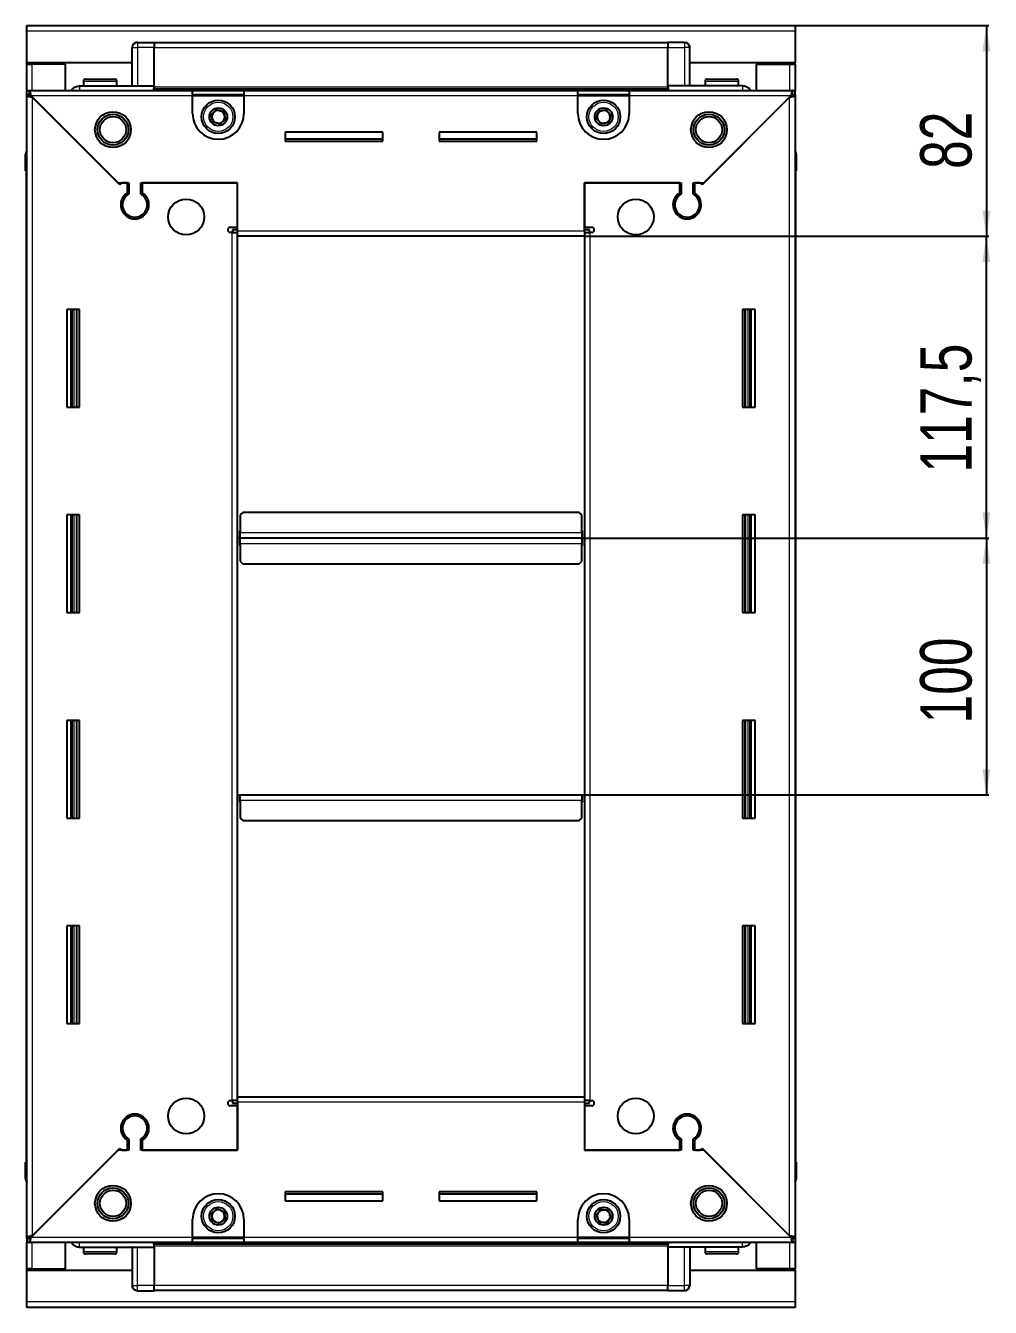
# Model space of a CAD drawing. Header units: millimetres. Extents: x 1014 to 3804, y -1521 to 1077.
# Drawn here: x 3428.7 to 3804.2, y 444.1 to 943.1 of the extents above; entities that cross this region are included whole.
import ezdxf

# ---------------------------------------------------------------- set-up
doc = ezdxf.new("R2010")
doc.units = ezdxf.units.MM
doc.layers.add('FORMAT', color=7, linetype='Continuous')
doc.styles.add('SLDTEXTSTYLE0', font='TXT', dxfattribs={"width": 0.75})
doc.dimstyles.new('SLDDIMSTYLE0', dxfattribs={"dimtxt": 20, "dimasz": 10, "dimexe": 0, "dimexo": 0.0625, "dimgap": 5, "dimtad": 2, "dimdec": 1, "dimrnd": 1e-09, "dimzin": 12, "dimdsep": 46, "dimtxsty": 'SLDTEXTSTYLE0', "dimsah": 1, "dimcen": 0.09, "dimadec": 0, "dimazin": 3, "dimtfac": 1, "dimtofl": 0, "dimtmove": 0, "dimatfit": 3, "dimfxl": 0, "dimfrac": 2, "dimtolj": 1, "dimtzin": 12, "dimarcsym": 0})

# ---------------------------------------------------------------- blocks, each defined once
blk = doc.blocks.new('_D_5')
at = {"layer": 'FORMAT'}
for p, q in [((3728.18, 943.07), (3803.67, 943.07)), ((3802.67, 943.07), (3802.67, 861.07)), ((3646.18, 861.07), (3803.67, 861.07))]:
    blk.add_line(p, q, dxfattribs=at)
for points in [[(3802.67, 943.07), (3801.14, 933.07), (3804.21, 933.07)], [(3802.67, 861.07), (3804.21, 871.07), (3801.14, 871.07)]]:
    blk.add_solid(points, dxfattribs=at)
at = {"layer": 'FORMAT', "insert": (3776.89, 887.29), "char_height": 20, "attachment_point": 1, "rotation": 90, "style": 'SLDTEXTSTYLE0'}
blk.add_mtext('82', dxfattribs=at)
blk = doc.blocks.new('_D_6')
at = {"layer": 'FORMAT'}
for p, q in [((3646.18, 861.07), (3803.67, 861.07)), ((3802.67, 743.57), (3802.67, 861.07)), ((3645.18, 743.57), (3803.67, 743.57))]:
    blk.add_line(p, q, dxfattribs=at)
for points in [[(3802.67, 861.07), (3801.14, 851.07), (3804.21, 851.07)], [(3802.67, 743.57), (3804.21, 753.57), (3801.14, 753.57)]]:
    blk.add_solid(points, dxfattribs=at)
at = {"layer": 'FORMAT', "insert": (3776.89, 769.07), "char_height": 20, "attachment_point": 1, "rotation": 90, "style": 'SLDTEXTSTYLE0'}
blk.add_mtext('117,5', dxfattribs=at)
blk = doc.blocks.new('_D_7')
at = {"layer": 'FORMAT'}
for p, q in [((3645.18, 743.57), (3803.67, 743.57)), ((3802.67, 743.57), (3802.67, 643.57)), ((3645.18, 643.57), (3803.67, 643.57))]:
    blk.add_line(p, q, dxfattribs=at)
for points in [[(3802.67, 743.57), (3801.14, 733.57), (3804.21, 733.57)], [(3802.67, 643.57), (3804.21, 653.57), (3801.14, 653.57)]]:
    blk.add_solid(points, dxfattribs=at)
at = {"layer": 'FORMAT', "insert": (3776.89, 671.4), "char_height": 20, "attachment_point": 1, "rotation": 90, "style": 'SLDTEXTSTYLE0'}
blk.add_mtext('100', dxfattribs=at)

msp = doc.modelspace()

# ---------------------------------------------------------------- linework, layer by layer
at = {"color": 7, "linetype": 'Continuous', "lineweight": 25}
for p, q in [((3429.17, 940.97), (3429.17, 943.07)), ((3429.17, 943.07), (3728.17, 943.07)), ((3429.17, 928.57), (3429.17, 940.97)), ((3728.17, 943.07), (3728.17, 940.97)), ((3728.17, 940.97), (3728.17, 928.57)), ((3470.17, 919.57), (3470.17, 934.57)), ((3470.85, 936.07), (3470.85, 936.07)), ((3472.17, 936.57), (3478.67, 936.57)), ((3472.17, 936.57), (3478.67, 936.57)), ((3478.67, 936.57), (3478.67, 936.57)), ((3478.67, 936.57), (3478.67, 936.57)), ((3478.67, 936.57), (3478.67, 934.57)), ((3678.67, 936.42), (3478.67, 936.42)), ((3478.67, 919.57), (3478.67, 934.57)), ((3678.67, 936.57), (3678.67, 936.57)), ((3685.17, 936.57), (3678.67, 936.57)), ((3685.17, 936.57), (3678.67, 936.57)), ((3678.67, 936.57), (3678.67, 934.57)), ((3678.67, 919.57), (3678.67, 934.57)), ((3687.17, 934.57), (3687.17, 934.57)), ((3687.17, 919.57), (3687.17, 934.57)), ((3470.17, 928.57), (3429.17, 928.57)), ((3429.17, 928.07), (3429.17, 928.57)), ((3430.67, 928.07), (3430.67, 928.57)), ((3728.17, 928.57), (3687.17, 928.57)), ((3726.67, 928.07), (3726.67, 928.57)), ((3728.17, 928.07), (3728.17, 928.57)), ((3429.17, 917.82), (3429.17, 928.07)), ((3429.17, 928.07), (3431.27, 928.07)), ((3444.17, 928.07), (3431.27, 928.07)), ((3444.17, 917.82), (3444.17, 928.07)), ((3713.17, 928.07), (3726.07, 928.07)), ((3713.17, 917.82), (3713.17, 928.07)), ((3726.07, 928.07), (3728.17, 928.07)), ((3728.17, 928.07), (3728.17, 917.82)), ((3449.67, 919.57), (3478.67, 919.57)), ((3451.17, 921.47), (3451.17, 919.57)), ((3451.97, 922.27), (3463.37, 922.27)), ((3464.17, 919.57), (3464.17, 921.47)), ((3478.6, 917.82), (3478.67, 919.54)), ((3478.67, 919.57), (3478.67, 919.07)), ((3478.67, 918.42), (3678.67, 918.42)), ((3678.67, 919.57), (3678.67, 919.07)), ((3707.67, 919.57), (3678.67, 919.57)), ((3678.67, 919.54), (3678.75, 917.82)), ((3693.17, 921.47), (3693.17, 919.57)), ((3693.97, 922.27), (3705.37, 922.27)), ((3706.17, 919.57), (3706.17, 921.47)), ((3429.17, 916.32), (3429.17, 917.82)), ((3429.17, 917.82), (3430.17, 917.82)), ((3429.17, 915.82), (3429.17, 916.32)), ((3429.17, 916.32), (3430.17, 916.32)), ((3429.17, 471.32), (3429.17, 915.82)), ((3430.67, 915.82), (3429.17, 915.82)), ((3430.17, 916.32), (3430.17, 917.82)), ((3430.17, 917.82), (3493.67, 917.82)), ((3430.77, 915.72), (3464.67, 881.82)), ((3465.37, 881.12), (3431.27, 915.22)), ((3493.67, 915.72), (3493.67, 917.82)), ((3493.67, 917.82), (3513.67, 917.82)), ((3493.67, 916.32), (3513.67, 916.32)), ((3493.67, 908.82), (3493.67, 915.72)), ((3513.67, 917.82), (3513.67, 915.72)), ((3513.67, 917.82), (3643.67, 917.82)), ((3513.67, 915.72), (3513.67, 908.82)), ((3643.67, 915.72), (3643.67, 917.82)), ((3643.67, 917.82), (3663.67, 917.82)), ((3643.67, 916.32), (3663.67, 916.32)), ((3643.67, 908.82), (3643.67, 915.72)), ((3663.67, 917.82), (3727.17, 917.82)), ((3663.67, 917.82), (3663.67, 915.72)), ((3663.67, 915.72), (3663.67, 908.82)), ((3726.07, 915.22), (3691.97, 881.12)), ((3692.67, 881.82), (3726.57, 915.72)), ((3726.67, 915.82), (3728.17, 915.82)), ((3727.17, 916.32), (3727.17, 917.82)), ((3727.17, 917.82), (3728.17, 917.82)), ((3727.17, 916.32), (3728.17, 916.32)), ((3728.17, 916.32), (3728.17, 917.82)), ((3728.17, 916.32), (3728.17, 915.82)), ((3728.17, 915.82), (3728.17, 471.32)), ((3567.67, 901.57), (3529.67, 901.57)), ((3529.67, 901.57), (3529.67, 898.07)), ((3567.67, 898.82), (3529.67, 898.82)), ((3567.67, 898.07), (3567.67, 901.57)), ((3627.67, 901.57), (3589.67, 901.57)), ((3589.67, 901.57), (3589.67, 898.07)), ((3627.67, 898.82), (3589.67, 898.82)), ((3627.67, 898.07), (3627.67, 901.57)), ((3529.67, 898.07), (3567.67, 898.07)), ((3589.67, 898.07), (3627.67, 898.07)), ((3728.17, 894.39), (3728.17, 894.39)), ((3428.67, 893.07), (3428.67, 886.57)), ((3428.67, 886.57), (3428.67, 893.07)), ((3728.67, 893.07), (3728.67, 886.57)), ((3728.67, 886.57), (3728.67, 893.07)), ((3428.67, 886.57), (3428.67, 886.57)), ((3429.17, 886.57), (3428.67, 886.57)), ((3428.82, 886.57), (3428.82, 500.57)), ((3728.17, 886.57), (3728.67, 886.57)), ((3728.52, 500.57), (3728.52, 886.57)), ((3728.67, 886.57), (3728.67, 886.57)), ((3728.67, 886.57), (3728.67, 886.57)), ((3464.67, 881.82), (3468.87, 881.82)), ((3466.07, 881.82), (3465.37, 881.12)), ((3468.17, 881.82), (3466.07, 881.82)), ((3468.17, 881.82), (3468.17, 877.93)), ((3468.87, 881.82), (3468.87, 877.53)), ((3473.47, 881.82), (3511.17, 881.82)), ((3473.47, 877.53), (3473.47, 881.82)), ((3474.17, 877.93), (3474.17, 881.82)), ((3511.17, 881.82), (3474.17, 881.82)), ((3511.17, 864.57), (3511.17, 881.82)), ((3511.17, 863.17), (3511.17, 881.82)), ((3646.17, 881.82), (3646.17, 864.57)), ((3683.17, 881.82), (3646.17, 881.82)), ((3646.17, 881.82), (3683.87, 881.82)), ((3646.17, 863.17), (3646.17, 881.82)), ((3683.17, 881.82), (3683.17, 877.93)), ((3683.87, 881.82), (3683.87, 877.53)), ((3688.47, 881.82), (3692.67, 881.82)), ((3688.47, 877.53), (3688.47, 881.82)), ((3691.27, 881.82), (3689.17, 881.82)), ((3689.17, 877.93), (3689.17, 881.82)), ((3691.97, 881.12), (3691.27, 881.82)), ((3469.17, 868.96), (3469.17, 868.2)), ((3688.17, 868.96), (3688.17, 868.2)), ((3508.32, 864.57), (3511.17, 864.57)), ((3511.17, 863.57), (3509.17, 863.57)), ((3509.17, 863.57), (3509.17, 862.57)), ((3646.17, 864.57), (3649.02, 864.57)), ((3648.17, 863.57), (3646.17, 863.57)), ((3648.17, 862.57), (3648.17, 863.57)), ((3509.07, 862.57), (3508.32, 862.57)), ((3509.07, 862.57), (3511.17, 862.57)), ((3511.17, 861.07), (3511.17, 863.17)), ((3511.17, 526.07), (3511.17, 861.07)), ((3646.17, 861.07), (3511.17, 861.07)), ((3646.17, 863.17), (3646.17, 861.07)), ((3646.17, 862.57), (3648.27, 862.57)), ((3646.17, 861.07), (3646.17, 526.07)), ((3649.02, 862.57), (3648.27, 862.57)), ((3449.67, 832.57), (3444.67, 832.57)), ((3444.67, 832.57), (3444.67, 794.57)), ((3446.82, 794.57), (3446.82, 832.57)), ((3448.62, 794.57), (3448.62, 832.57)), ((3448.65, 794.57), (3448.65, 832.57)), ((3449.67, 794.57), (3449.67, 832.57)), ((3707.67, 832.57), (3707.67, 794.57)), ((3712.67, 832.57), (3707.67, 832.57)), ((3708.7, 832.57), (3708.7, 794.57)), ((3708.73, 832.57), (3708.73, 794.57)), ((3710.52, 832.57), (3710.52, 794.57)), ((3712.67, 794.57), (3712.67, 832.57)), ((3444.67, 794.57), (3449.67, 794.57)), ((3707.67, 794.57), (3712.67, 794.57)), ((3513.17, 753.57), (3512.17, 752.57)), ((3644.17, 753.57), (3513.17, 753.57)), ((3645.17, 752.57), (3644.17, 753.57)), ((3449.67, 752.57), (3444.67, 752.57)), ((3444.67, 752.57), (3444.67, 714.57)), ((3446.82, 714.57), (3446.82, 752.57)), ((3448.62, 714.57), (3448.62, 752.57)), ((3448.65, 714.57), (3448.65, 752.57)), ((3449.67, 714.57), (3449.67, 752.57)), ((3512.17, 752.57), (3512.17, 745.67)), ((3645.17, 745.67), (3645.17, 752.57)), ((3707.67, 752.57), (3707.67, 714.57)), ((3712.67, 752.57), (3707.67, 752.57)), ((3708.7, 752.57), (3708.7, 714.57)), ((3708.73, 752.57), (3708.73, 714.57)), ((3710.52, 752.57), (3710.52, 714.57)), ((3712.67, 714.57), (3712.67, 752.57)), ((3511.92, 743.57), (3511.17, 743.57)), ((3512.17, 746.42), (3511.92, 746.42)), ((3511.92, 746.42), (3511.92, 743.57)), ((3511.92, 743.57), (3511.92, 740.72)), ((3512.17, 743.57), (3512.17, 745.67)), ((3645.17, 743.57), (3512.17, 743.57)), ((3512.17, 741.47), (3512.17, 743.57)), ((3645.42, 746.42), (3645.17, 746.42)), ((3645.17, 745.67), (3645.17, 743.57)), ((3645.17, 743.57), (3645.17, 741.47)), ((3645.42, 743.57), (3645.42, 746.42)), ((3646.17, 743.57), (3645.42, 743.57)), ((3645.42, 740.72), (3645.42, 743.57)), ((3511.92, 740.72), (3512.17, 740.72)), ((3512.17, 741.47), (3512.17, 734.57)), ((3645.17, 734.57), (3645.17, 741.47)), ((3645.17, 740.72), (3645.42, 740.72)), ((3512.17, 734.57), (3513.17, 733.57)), ((3513.17, 733.57), (3644.17, 733.57)), ((3644.17, 733.57), (3645.17, 734.57)), ((3444.67, 714.57), (3449.67, 714.57)), ((3707.67, 714.57), (3712.67, 714.57)), ((3449.67, 672.57), (3444.67, 672.57)), ((3444.67, 672.57), (3444.67, 634.57)), ((3446.82, 634.57), (3446.82, 672.57)), ((3448.62, 634.57), (3448.62, 672.57)), ((3448.65, 634.57), (3448.65, 672.57)), ((3449.67, 634.57), (3449.67, 672.57)), ((3707.67, 672.57), (3707.67, 634.57)), ((3712.67, 672.57), (3707.67, 672.57)), ((3708.7, 672.57), (3708.7, 634.57)), ((3708.73, 672.57), (3708.73, 634.57)), ((3710.52, 672.57), (3710.52, 634.57)), ((3712.67, 634.57), (3712.67, 672.57)), ((3511.17, 643.57), (3511.92, 643.57)), ((3511.92, 643.57), (3511.92, 640.72)), ((3511.92, 640.72), (3512.17, 640.72)), ((3512.17, 643.57), (3645.17, 643.57)), ((3512.17, 641.47), (3512.17, 643.57)), ((3512.17, 641.47), (3512.17, 634.57)), ((3645.17, 643.57), (3645.17, 641.47)), ((3645.17, 634.57), (3645.17, 641.47)), ((3645.17, 640.72), (3645.42, 640.72)), ((3645.42, 640.72), (3645.42, 643.57)), ((3645.42, 643.57), (3646.17, 643.57)), ((3444.67, 634.57), (3449.67, 634.57)), ((3512.17, 634.57), (3513.17, 633.57)), ((3644.17, 633.57), (3645.17, 634.57)), ((3707.67, 634.57), (3712.67, 634.57)), ((3513.17, 633.57), (3644.17, 633.57)), ((3449.67, 592.57), (3444.67, 592.57)), ((3444.67, 592.57), (3444.67, 554.57)), ((3446.82, 554.57), (3446.82, 592.57)), ((3448.62, 554.57), (3448.62, 592.57)), ((3448.65, 554.57), (3448.65, 592.57)), ((3449.67, 554.57), (3449.67, 592.57)), ((3707.67, 592.57), (3707.67, 554.57)), ((3712.67, 592.57), (3707.67, 592.57)), ((3708.7, 592.57), (3708.7, 554.57)), ((3708.73, 592.57), (3708.73, 554.57)), ((3710.52, 592.57), (3710.52, 554.57)), ((3712.67, 554.57), (3712.67, 592.57)), ((3444.67, 554.57), (3449.67, 554.57)), ((3707.67, 554.57), (3712.67, 554.57)), ((3508.32, 524.57), (3509.07, 524.57)), ((3511.17, 524.57), (3509.07, 524.57)), ((3509.17, 524.57), (3509.17, 523.57)), ((3511.17, 523.97), (3511.17, 526.07)), ((3511.17, 526.07), (3646.17, 526.07)), ((3511.17, 523.97), (3511.17, 505.32)), ((3646.17, 526.07), (3646.17, 523.97)), ((3648.27, 524.57), (3646.17, 524.57)), ((3646.17, 523.97), (3646.17, 505.32)), ((3648.17, 523.57), (3648.17, 524.57)), ((3648.27, 524.57), (3649.02, 524.57)), ((3511.17, 522.57), (3508.32, 522.57)), ((3509.17, 523.57), (3511.17, 523.57)), ((3511.17, 505.32), (3511.17, 522.57)), ((3646.17, 523.57), (3648.17, 523.57)), ((3646.17, 522.57), (3646.17, 505.32)), ((3649.02, 522.57), (3646.17, 522.57)), ((3469.17, 518.94), (3469.17, 518.18)), ((3688.17, 518.94), (3688.17, 518.18)), ((3468.17, 509.21), (3468.17, 505.32)), ((3468.87, 509.61), (3468.87, 505.32)), ((3473.47, 505.32), (3473.47, 509.61)), ((3474.17, 505.32), (3474.17, 509.21)), ((3683.17, 509.21), (3683.17, 505.32)), ((3683.87, 509.61), (3683.87, 505.32)), ((3688.47, 505.32), (3688.47, 509.61)), ((3689.17, 505.32), (3689.17, 509.21)), ((3464.67, 505.32), (3430.77, 471.42)), ((3431.27, 471.92), (3465.37, 506.02)), ((3468.87, 505.32), (3464.67, 505.32)), ((3465.37, 506.02), (3466.07, 505.32)), ((3466.07, 505.32), (3468.17, 505.32)), ((3511.17, 505.32), (3473.47, 505.32)), ((3474.17, 505.32), (3511.17, 505.32)), ((3646.17, 505.32), (3683.17, 505.32)), ((3683.87, 505.32), (3646.17, 505.32)), ((3692.67, 505.32), (3688.47, 505.32)), ((3689.17, 505.32), (3691.27, 505.32)), ((3691.27, 505.32), (3691.97, 506.02)), ((3691.97, 506.02), (3726.07, 471.92)), ((3726.57, 471.42), (3692.67, 505.32)), ((3428.67, 500.57), (3428.67, 500.57)), ((3428.67, 494.07), (3428.67, 500.57)), ((3428.67, 500.57), (3428.67, 500.57)), ((3428.67, 500.57), (3428.67, 494.07)), ((3429.17, 500.57), (3428.67, 500.57)), ((3728.17, 500.57), (3728.67, 500.57)), ((3728.67, 500.57), (3728.67, 500.57)), ((3728.67, 494.07), (3728.67, 500.57)), ((3728.67, 500.57), (3728.67, 494.07)), ((3429.17, 492.75), (3429.17, 492.75)), ((3567.67, 489.07), (3529.67, 489.07)), ((3529.67, 489.07), (3529.67, 485.57)), ((3567.67, 485.57), (3567.67, 489.07)), ((3627.67, 489.07), (3589.67, 489.07)), ((3589.67, 489.07), (3589.67, 485.57)), ((3627.67, 485.57), (3627.67, 489.07)), ((3529.67, 488.32), (3567.67, 488.32)), ((3529.67, 485.57), (3567.67, 485.57)), ((3589.67, 488.32), (3627.67, 488.32)), ((3589.67, 485.57), (3627.67, 485.57)), ((3493.67, 471.42), (3493.67, 478.32)), ((3513.67, 478.32), (3513.67, 471.42)), ((3643.67, 471.42), (3643.67, 478.32)), ((3663.67, 478.32), (3663.67, 471.42)), ((3429.17, 470.82), (3429.17, 471.32)), ((3430.67, 471.32), (3429.17, 471.32)), ((3429.17, 470.82), (3429.17, 469.32)), ((3430.17, 470.82), (3429.17, 470.82)), ((3429.17, 459.07), (3429.17, 469.32)), ((3430.17, 469.32), (3429.17, 469.32)), ((3430.17, 470.82), (3430.17, 469.32)), ((3493.67, 469.32), (3430.17, 469.32)), ((3444.17, 459.07), (3444.17, 469.32)), ((3478.67, 467.6), (3478.6, 469.32)), ((3493.67, 469.32), (3493.67, 471.42)), ((3513.67, 470.82), (3493.67, 470.82)), ((3513.67, 469.32), (3493.67, 469.32)), ((3513.67, 471.42), (3513.67, 469.32)), ((3643.67, 469.32), (3513.67, 469.32)), ((3643.67, 469.32), (3643.67, 471.42)), ((3663.67, 470.82), (3643.67, 470.82)), ((3663.67, 469.32), (3643.67, 469.32)), ((3663.67, 471.42), (3663.67, 469.32)), ((3727.17, 469.32), (3663.67, 469.32)), ((3678.75, 469.32), (3678.67, 467.6)), ((3713.17, 459.07), (3713.17, 469.32)), ((3726.67, 471.32), (3728.17, 471.32)), ((3727.17, 470.82), (3727.17, 469.32)), ((3728.17, 470.82), (3727.17, 470.82)), ((3728.17, 469.32), (3727.17, 469.32)), ((3728.17, 471.32), (3728.17, 470.82)), ((3728.17, 470.82), (3728.17, 469.32)), ((3728.17, 469.32), (3728.17, 459.07)), ((3449.67, 467.57), (3478.67, 467.57)), ((3451.17, 467.57), (3451.17, 465.67)), ((3455.75, 464.87), (3451.97, 464.87)), ((3463.37, 464.87), (3455.75, 464.87)), ((3464.17, 465.67), (3464.17, 467.57)), ((3470.17, 467.57), (3470.17, 452.57)), ((3678.67, 468.72), (3478.67, 468.72)), ((3478.67, 467.57), (3478.67, 468.07)), ((3478.67, 467.57), (3478.67, 452.57)), ((3678.67, 467.57), (3678.67, 468.07)), ((3707.67, 467.57), (3678.67, 467.57)), ((3678.67, 467.57), (3678.67, 452.57)), ((3687.17, 467.57), (3687.17, 452.57)), ((3693.17, 467.57), (3693.17, 465.67)), ((3700.97, 464.87), (3693.97, 464.87)), ((3705.37, 464.87), (3700.97, 464.87)), ((3706.17, 465.67), (3706.17, 467.57)), ((3431.27, 459.07), (3429.17, 459.07)), ((3429.17, 458.57), (3429.17, 459.07)), ((3429.17, 446.17), (3429.17, 458.57)), ((3429.17, 458.57), (3470.17, 458.57)), ((3430.67, 458.57), (3430.67, 459.07)), ((3431.27, 459.07), (3444.17, 459.07)), ((3687.17, 458.57), (3728.17, 458.57)), ((3726.07, 459.07), (3713.17, 459.07)), ((3728.17, 459.07), (3726.07, 459.07)), ((3726.67, 458.57), (3726.67, 459.07)), ((3728.17, 458.57), (3728.17, 459.07)), ((3728.17, 458.57), (3728.17, 446.17)), ((3470.17, 452.57), (3470.17, 452.57)), ((3472.17, 450.57), (3478.67, 450.57)), ((3472.17, 450.57), (3478.67, 450.57)), ((3478.67, 450.57), (3478.67, 452.57)), ((3478.67, 450.72), (3678.67, 450.72)), ((3478.67, 450.57), (3478.67, 450.57)), ((3678.67, 450.57), (3678.67, 452.57)), ((3678.67, 450.57), (3678.67, 450.57)), ((3685.17, 450.57), (3678.67, 450.57)), ((3678.67, 450.57), (3678.67, 450.57)), ((3685.17, 450.57), (3678.67, 450.57)), ((3686.5, 451.07), (3686.5, 451.07)), ((3429.17, 444.07), (3429.17, 446.17)), ((3728.17, 446.17), (3728.17, 444.07)), ((3728.17, 444.07), (3429.17, 444.07))]:
    msp.add_line(p, q, dxfattribs=at)
at = {"color": 8, "linetype": 'Continuous', "lineweight": 18}
for p, q in [((3728.17, 940.97), (3429.17, 940.97)), ((3470.17, 934.57), (3472.17, 934.57)), ((3472.17, 936.57), (3472.17, 934.57)), ((3472.17, 934.57), (3472.17, 919.57)), ((3478.67, 934.57), (3472.17, 934.57)), ((3678.67, 934.42), (3478.67, 934.42)), ((3678.67, 934.57), (3685.17, 934.57)), ((3685.17, 936.57), (3685.17, 934.57)), ((3687.17, 934.57), (3685.17, 934.57)), ((3685.17, 934.57), (3685.17, 919.57)), ((3431.27, 928.07), (3431.27, 928.57)), ((3726.07, 928.57), (3726.07, 928.07)), ((3431.27, 917.82), (3431.27, 928.07)), ((3726.07, 928.07), (3726.07, 917.82)), ((3451.17, 921.47), (3464.17, 921.47)), ((3678.67, 919.07), (3478.67, 919.07)), ((3693.17, 921.47), (3706.17, 921.47)), ((3493.67, 915.72), (3430.77, 915.72)), ((3431.27, 915.22), (3431.27, 471.92)), ((3678.67, 917.84), (3478.67, 917.84)), ((3493.67, 915.72), (3513.67, 915.72)), ((3643.67, 915.72), (3513.67, 915.72)), ((3643.67, 915.72), (3663.67, 915.72)), ((3726.57, 915.72), (3663.67, 915.72)), ((3726.07, 471.92), (3726.07, 915.22)), ((3429.17, 893.07), (3428.67, 893.07)), ((3728.17, 893.07), (3728.67, 893.07)), ((3509.07, 524.57), (3509.07, 862.57)), ((3511.17, 863.17), (3646.17, 863.17)), ((3648.27, 862.57), (3648.27, 524.57)), ((3446.17, 832.57), (3446.17, 794.57)), ((3447.41, 832.57), (3447.41, 794.57)), ((3709.94, 794.57), (3709.94, 832.57)), ((3711.17, 794.57), (3711.17, 832.57)), ((3446.17, 752.57), (3446.17, 714.57)), ((3447.41, 752.57), (3447.41, 714.57)), ((3709.94, 714.57), (3709.94, 752.57)), ((3711.17, 714.57), (3711.17, 752.57)), ((3645.17, 745.67), (3512.17, 745.67)), ((3512.17, 741.47), (3645.17, 741.47)), ((3446.17, 672.57), (3446.17, 634.57)), ((3447.41, 672.57), (3447.41, 634.57)), ((3709.94, 634.57), (3709.94, 672.57)), ((3711.17, 634.57), (3711.17, 672.57)), ((3512.17, 641.47), (3645.17, 641.47)), ((3446.17, 592.57), (3446.17, 554.57)), ((3447.41, 592.57), (3447.41, 554.57)), ((3709.94, 554.57), (3709.94, 592.57)), ((3711.17, 554.57), (3711.17, 592.57)), ((3646.17, 523.97), (3511.17, 523.97)), ((3429.17, 494.07), (3428.67, 494.07)), ((3728.17, 494.07), (3728.67, 494.07)), ((3430.77, 471.42), (3493.67, 471.42)), ((3431.27, 459.07), (3431.27, 469.32)), ((3478.67, 469.31), (3678.67, 469.31)), ((3513.67, 471.42), (3493.67, 471.42)), ((3513.67, 471.42), (3643.67, 471.42)), ((3663.67, 471.42), (3643.67, 471.42)), ((3663.67, 471.42), (3726.57, 471.42)), ((3726.07, 469.32), (3726.07, 459.07)), ((3455.48, 465.67), (3451.17, 465.67)), ((3464.17, 465.67), (3455.48, 465.67)), ((3472.17, 452.57), (3472.17, 467.57)), ((3478.67, 468.07), (3678.67, 468.07)), ((3685.17, 452.57), (3685.17, 467.57)), ((3701.15, 465.67), (3693.17, 465.67)), ((3706.17, 465.67), (3701.15, 465.67)), ((3431.27, 458.57), (3431.27, 459.07)), ((3726.07, 459.07), (3726.07, 458.57)), ((3470.17, 452.57), (3472.17, 452.57)), ((3472.17, 450.57), (3472.17, 452.57)), ((3478.67, 452.57), (3472.17, 452.57)), ((3478.67, 452.72), (3678.67, 452.72)), ((3678.67, 452.57), (3685.17, 452.57)), ((3687.17, 452.57), (3685.17, 452.57)), ((3685.17, 450.57), (3685.17, 452.57)), ((3728.17, 446.17), (3429.17, 446.17))]:
    msp.add_line(p, q, dxfattribs=at)
at = {"color": 7, "linetype": 'Continuous', "lineweight": 25, "flags": 128}
for points in [[(3687.03, 935.32), (3687.14, 934.96), (3687.17, 934.57)], [(3470.32, 451.82), (3470.21, 452.18), (3470.17, 452.57)]]:
    msp.add_lwpolyline(points, dxfattribs=at)
at = {"color": 7, "linetype": 'Continuous', "lineweight": 25}
for centre, radius in [((3503.67, 907.57), 6.5), ((3653.67, 907.57), 6.5), ((3462.67, 902.57), 7), ((3462.67, 902.57), 6.03), ((3503.67, 907.57), 3.46), ((3653.67, 907.57), 3.46), ((3694.67, 902.57), 7), ((3694.67, 902.57), 6.03), ((3462.67, 902.57), 5.1), ((3694.67, 902.57), 5.1), ((3491.17, 868.57), 7), ((3666.17, 868.57), 7), ((3491.17, 518.57), 7), ((3666.17, 518.57), 7), ((3462.67, 484.57), 7), ((3462.67, 484.57), 6.02), ((3462.67, 484.57), 5.1), ((3694.67, 484.57), 7), ((3694.67, 484.57), 6.02), ((3694.67, 484.57), 5.1), ((3503.67, 479.57), 6.5), ((3653.67, 479.57), 6.5), ((3503.67, 479.57), 3.46), ((3653.67, 479.57), 3.46)]:
    msp.add_circle(centre, radius, dxfattribs=at)
at = {"color": 8, "linetype": 'Continuous', "lineweight": 18}
for centre in [(3503.67, 907.57), (3653.67, 907.57), (3503.67, 479.57), (3653.67, 479.57)]:
    msp.add_circle(centre, 5.7, dxfattribs=at)
at = {"color": 7, "linetype": 'Continuous', "lineweight": 25}
for centre, radius, start, end in [((3472.17, 934.57), 2, 90, 180), ((3472.17, 934.57), 2, 123.942, 131.4096), ((3472.17, 934.57), 2, 90, 108.58), ((3685.17, 934.57), 2, 0, 90), ((3451.97, 921.47), 0.8, 90, 180), ((3463.37, 921.47), 0.8, 0, 90), ((3469.97, 919.77), 0.2, 270, 0), ((3687.37, 919.77), 0.2, 180, 270), ((3693.97, 921.47), 0.8, 90, 180), ((3705.37, 921.47), 0.8, 0, 90), ((3503.67, 908.82), 10, 180, 270), ((3503.67, 907.57), 2.5, 134.0156, 194.0156), ((3503.67, 907.57), 2.5, 74.0156, 134.0156), ((3503.67, 908.82), 10, 270, 0), ((3503.67, 907.57), 2.5, 14.0156, 74.0156), ((3653.67, 908.82), 10, 180, 270), ((3653.67, 907.57), 2.5, 160.1116, 220.1116), ((3653.67, 907.57), 2.5, 100.1116, 160.1116), ((3653.67, 907.57), 2.5, 40.1116, 100.1116), ((3653.67, 908.82), 10, 270, 0), ((3653.67, 907.57), 2.5, 340.1116, 40.1116), ((3503.67, 907.57), 2.5, 194.0156, 254.0156), ((3503.67, 907.57), 2.5, 254.0156, 314.0156), ((3503.67, 907.57), 2.5, 314.0156, 14.0156), ((3653.67, 907.57), 2.5, 220.1116, 280.1116), ((3653.67, 907.57), 2.5, 280.1116, 340.1116), ((3430.67, 893.07), 2, 138.5904, 180), ((3726.67, 893.07), 2, 33.7845, 41.4096), ((3726.67, 893.07), 2, 0, 41.4096), ((3726.67, 893.07), 2, 0, 19.5667), ((3471.17, 873.32), 5.5, 123.0557, 56.9443), ((3471.17, 873.32), 4.8, 118.631, 61.369), ((3686.17, 873.32), 5.5, 123.0557, 56.9443), ((3686.17, 873.32), 4.8, 118.631, 61.369), ((3508.32, 863.57), 1, 90, 270), ((3649.02, 863.57), 1, 270, 90), ((3508.32, 523.57), 1, 90, 270), ((3649.02, 523.57), 1, 270, 90), ((3471.17, 513.82), 5.5, 303.0557, 236.9443), ((3686.17, 513.82), 5.5, 303.0557, 236.9443), ((3471.17, 513.82), 4.8, 298.631, 241.369), ((3686.17, 513.82), 4.8, 298.631, 241.369), ((3430.67, 494.07), 2, 180, 221.4096), ((3430.67, 494.07), 2, 180, 221.3942), ((3726.67, 494.07), 2, 318.5749, 360), ((3726.67, 494.07), 2, 318.5904, 0), ((3503.67, 478.32), 10, 90, 180), ((3503.67, 478.32), 10, 0, 90), ((3653.67, 478.32), 10, 90, 180), ((3653.67, 478.32), 10, 0, 90), ((3503.67, 479.57), 2.5, 127.474, 187.474), ((3503.67, 479.57), 2.5, 187.474, 247.474), ((3503.67, 479.57), 2.5, 67.474, 127.474), ((3503.67, 479.57), 2.5, 7.474, 67.474), ((3503.67, 479.57), 2.5, 307.474, 7.474), ((3653.67, 479.57), 2.5, 147.0424, 207.0424), ((3653.67, 479.57), 2.5, 87.0424, 147.0424), ((3653.67, 479.57), 2.5, 27.0424, 87.0424), ((3653.67, 479.57), 2.5, 327.0424, 27.0424), ((3503.67, 479.57), 2.5, 247.474, 307.474), ((3653.67, 479.57), 2.5, 207.0424, 267.0424), ((3653.67, 479.57), 2.5, 267.0424, 327.0424), ((3451.97, 465.67), 0.8, 180, 270), ((3463.37, 465.67), 0.8, 270, 360), ((3469.97, 467.37), 0.2, 0, 90), ((3687.37, 467.37), 0.2, 90, 180), ((3693.97, 465.67), 0.8, 180, 270), ((3705.37, 465.67), 0.8, 270, 360), ((3472.17, 452.57), 2, 180, 270), ((3685.17, 452.57), 2, 270, 0)]:
    msp.add_arc(centre, radius, start, end, dxfattribs=at)
for points, knots in [([(3446.46, 917.82), (3446.58, 918.02), (3446.97, 918.67), (3448.12, 919.38), (3449.16, 919.51), (3449.67, 919.57)], [0, 0, 0, 0, 0.18225, 0.591125, 1, 1, 1, 1]), ([(3478.67, 919.57), (3478.67, 919.53), (3478.67, 919.46), (3478.67, 918.84), (3478.67, 918.28), (3478.67, 917.91), (3478.67, 917.9)], [0, 0, 0, 0, 0.3302662, 0.6605324, 0.9907986, 1, 1, 1, 1]), ([(3678.67, 919.57), (3678.67, 919.53), (3678.67, 919.46), (3678.67, 918.84), (3678.67, 918.28), (3678.67, 917.91), (3678.67, 917.9)], [0, 0, 0, 0, 0.330266, 0.660532, 0.990799, 1, 1, 1, 1]), ([(3710.89, 917.82), (3710.77, 918.02), (3710.38, 918.67), (3709.23, 919.38), (3708.19, 919.51), (3707.67, 919.57)], [0, 0, 0, 0, 0.18225, 0.591125, 1, 1, 1, 1]), ([(3429.17, 915.82), (3429.2, 915.78), (3429.25, 915.69), (3429.65, 915.55), (3430.2, 915.42), (3430.78, 915.31), (3431.15, 915.24), (3431.27, 915.22)], [0, 0, 0, 0, 0.230255, 0.448522, 0.666786, 0.88505, 1, 1, 1, 1]), ([(3430.77, 915.72), (3430.73, 915.97), (3430.64, 916.47), (3430.51, 917.11), (3430.37, 917.57), (3430.26, 917.79), (3430.2, 917.81), (3430.17, 917.82)], [0, 0, 0, 0, 0.230255, 0.448522, 0.666786, 0.88505, 1, 1, 1, 1]), ([(3726.07, 915.22), (3726.33, 915.27), (3726.82, 915.36), (3727.46, 915.49), (3727.93, 915.62), (3728.15, 915.73), (3728.17, 915.8), (3728.17, 915.82)], [0, 0, 0, 0, 0.230255, 0.448522, 0.666786, 0.88505, 1, 1, 1, 1]), ([(3727.17, 917.82), (3727.13, 917.79), (3727.04, 917.74), (3726.91, 917.35), (3726.77, 916.79), (3726.66, 916.21), (3726.6, 915.85), (3726.57, 915.72)], [0, 0, 0, 0, 0.230255, 0.448522, 0.666786, 0.88505, 1, 1, 1, 1]), ([(3500.9, 908.37), (3501.27, 908.72), (3501.96, 909.39), (3502.65, 910.06), (3502.98, 910.37)], [0, 0, 0, 0, 0.534686, 1, 1, 1, 1]), ([(3501.6, 905.57), (3501.51, 905.9), (3501.32, 906.7), (3501.07, 907.66), (3500.93, 908.24), (3500.9, 908.37)], [0, 0, 0, 0, 0.362901, 0.866875, 1, 1, 1, 1]), ([(3502.98, 910.37), (3503.47, 910.23), (3504.4, 909.96), (3505.32, 909.7), (3505.75, 909.58)], [0, 0, 0, 0, 0.5346859, 1, 1, 1, 1]), ([(3505.75, 909.58), (3505.78, 909.46), (3505.93, 908.87), (3506.17, 907.91), (3506.37, 907.11), (3506.45, 906.78)], [0, 0, 0, 0, 0.133125, 0.637099, 1, 1, 1, 1]), ([(3650.83, 907.06), (3650.87, 907.18), (3651.08, 907.74), (3651.42, 908.68), (3651.7, 909.45), (3651.81, 909.78)], [0, 0, 0, 0, 0.133125, 0.637099, 1, 1, 1, 1]), ([(3651.81, 909.78), (3652.32, 909.87), (3653.27, 910.04), (3654.22, 910.21), (3654.66, 910.29)], [0, 0, 0, 0, 0.534686, 1, 1, 1, 1]), ([(3654.66, 910.29), (3654.99, 909.89), (3655.61, 909.15), (3656.23, 908.42), (3656.52, 908.08)], [0, 0, 0, 0, 0.5346859, 1, 1, 1, 1]), ([(3504.37, 904.77), (3503.88, 904.91), (3502.95, 905.18), (3502.03, 905.44), (3501.6, 905.57)], [0, 0, 0, 0, 0.534686, 1, 1, 1, 1]), ([(3506.45, 906.78), (3506.08, 906.42), (3505.38, 905.75), (3504.69, 905.08), (3504.37, 904.77)], [0, 0, 0, 0, 0.534686, 1, 1, 1, 1]), ([(3652.69, 904.86), (3652.36, 905.25), (3651.74, 905.99), (3651.12, 906.72), (3650.83, 907.06)], [0, 0, 0, 0, 0.534686, 1, 1, 1, 1]), ([(3655.53, 905.36), (3655.03, 905.27), (3654.08, 905.1), (3653.13, 904.93), (3652.69, 904.86)], [0, 0, 0, 0, 0.534686, 1, 1, 1, 1]), ([(3656.52, 908.08), (3656.4, 907.75), (3656.12, 906.98), (3655.78, 906.04), (3655.58, 905.48), (3655.53, 905.36)], [0, 0, 0, 0, 0.362901, 0.866875, 1, 1, 1, 1]), ([(3501.01, 480.68), (3501.11, 480.75), (3501.58, 481.12), (3502.37, 481.72), (3503.03, 482.22), (3503.3, 482.43)], [0, 0, 0, 0, 0.133125, 0.637099, 1, 1, 1, 1]), ([(3501.38, 477.81), (3501.32, 478.33), (3501.19, 479.28), (3501.07, 480.23), (3501.01, 480.68)], [0, 0, 0, 0, 0.534686, 1, 1, 1, 1]), ([(3503.3, 482.43), (3503.78, 482.24), (3504.67, 481.87), (3505.55, 481.5), (3505.97, 481.33)], [0, 0, 0, 0, 0.534686, 1, 1, 1, 1]), ([(3505.97, 481.33), (3506.03, 480.82), (3506.16, 479.86), (3506.28, 478.91), (3506.34, 478.47)], [0, 0, 0, 0, 0.534686, 1, 1, 1, 1]), ([(3650.79, 479.72), (3651.07, 480.15), (3651.6, 480.96), (3652.12, 481.77), (3652.36, 482.14)], [0, 0, 0, 0, 0.534686, 1, 1, 1, 1]), ([(3652.1, 477.15), (3651.87, 477.61), (3651.43, 478.47), (3650.99, 479.32), (3650.79, 479.72)], [0, 0, 0, 0, 0.5346859, 1, 1, 1, 1]), ([(3652.36, 482.14), (3652.49, 482.14), (3653.08, 482.1), (3654.08, 482.05), (3654.9, 482.01), (3655.24, 481.99)], [0, 0, 0, 0, 0.133125, 0.637099, 1, 1, 1, 1]), ([(3656.56, 479.42), (3656.28, 478.99), (3655.75, 478.18), (3655.23, 477.37), (3654.99, 477)], [0, 0, 0, 0, 0.534686, 1, 1, 1, 1]), ([(3655.24, 481.99), (3655.48, 481.53), (3655.92, 480.67), (3656.35, 479.82), (3656.56, 479.42)], [0, 0, 0, 0, 0.534686, 1, 1, 1, 1]), ([(3504.05, 476.71), (3503.57, 476.91), (3502.68, 477.28), (3501.8, 477.64), (3501.38, 477.81)], [0, 0, 0, 0, 0.534686, 1, 1, 1, 1]), ([(3506.34, 478.47), (3506.07, 478.26), (3505.41, 477.75), (3504.62, 477.15), (3504.15, 476.78), (3504.05, 476.71)], [0, 0, 0, 0, 0.362901, 0.866875, 1, 1, 1, 1]), ([(3654.99, 477), (3654.64, 477.02), (3653.82, 477.06), (3652.83, 477.11), (3652.23, 477.14), (3652.1, 477.15)], [0, 0, 0, 0, 0.3629006, 0.8668753, 1, 1, 1, 1]), ([(3431.27, 471.92), (3431.02, 471.88), (3430.53, 471.79), (3429.89, 471.65), (3429.42, 471.52), (3429.2, 471.41), (3429.18, 471.34), (3429.17, 471.32)], [0, 0, 0, 0, 0.2302553, 0.4485219, 0.6667858, 0.8850496, 1, 1, 1, 1]), ([(3430.17, 469.32), (3430.22, 469.35), (3430.31, 469.4), (3430.44, 469.79), (3430.57, 470.35), (3430.69, 470.93), (3430.75, 471.3), (3430.77, 471.42)], [0, 0, 0, 0, 0.230255, 0.448522, 0.666786, 0.88505, 1, 1, 1, 1]), ([(3446.46, 469.32), (3446.58, 469.12), (3446.97, 468.47), (3448.12, 467.76), (3449.16, 467.63), (3449.67, 467.57)], [0, 0, 0, 0, 0.18225, 0.591125, 1, 1, 1, 1]), ([(3478.67, 467.57), (3478.67, 467.61), (3478.67, 467.68), (3478.67, 468.3), (3478.67, 468.88), (3478.67, 469.28), (3478.67, 469.31)], [0, 0, 0, 0, 0.324279, 0.648558, 0.972836, 1, 1, 1, 1]), ([(3678.67, 467.57), (3678.67, 467.61), (3678.67, 467.68), (3678.67, 468.3), (3678.67, 468.86), (3678.67, 469.24), (3678.67, 469.25)], [0, 0, 0, 0, 0.330267, 0.660534, 0.990802, 1, 1, 1, 1]), ([(3710.89, 469.32), (3710.77, 469.12), (3710.38, 468.47), (3709.23, 467.76), (3708.19, 467.63), (3707.67, 467.57)], [0, 0, 0, 0, 0.18225, 0.591125, 1, 1, 1, 1]), ([(3728.17, 471.32), (3728.15, 471.37), (3728.1, 471.46), (3727.7, 471.59), (3727.14, 471.72), (3726.57, 471.83), (3726.2, 471.9), (3726.07, 471.92)], [0, 0, 0, 0, 0.230255, 0.448522, 0.666786, 0.88505, 1, 1, 1, 1]), ([(3726.57, 471.42), (3726.62, 471.17), (3726.71, 470.67), (3726.84, 470.03), (3726.97, 469.57), (3727.09, 469.35), (3727.15, 469.33), (3727.17, 469.32)], [0, 0, 0, 0, 0.230255, 0.448522, 0.666786, 0.88505, 1, 1, 1, 1])]:
    msp.add_open_spline(points, degree=3, knots=knots, dxfattribs=at)
at = {"color": 8, "linetype": 'Continuous', "lineweight": 18}
for points, knots in [([(3449.67, 919.57), (3449.67, 919.52), (3449.67, 919.45), (3449.67, 919.02), (3449.67, 918.56), (3449.67, 918.15), (3449.67, 917.88), (3449.67, 917.82)], [0, 0, 0, 0, 0.3597529, 0.5534142, 0.7511852, 0.9489563, 1, 1, 1, 1]), ([(3707.67, 919.57), (3707.67, 919.52), (3707.67, 919.45), (3707.67, 919.02), (3707.67, 918.56), (3707.67, 918.15), (3707.67, 917.88), (3707.67, 917.82)], [0, 0, 0, 0, 0.359753, 0.553414, 0.751185, 0.948956, 1, 1, 1, 1]), ([(3449.67, 467.57), (3449.67, 467.62), (3449.67, 467.69), (3449.67, 468.13), (3449.67, 468.58), (3449.67, 468.99), (3449.67, 469.27), (3449.67, 469.32)], [0, 0, 0, 0, 0.359753, 0.553414, 0.751185, 0.948956, 1, 1, 1, 1]), ([(3707.67, 467.57), (3707.67, 467.62), (3707.67, 467.69), (3707.67, 468.13), (3707.67, 468.58), (3707.67, 468.99), (3707.67, 469.27), (3707.67, 469.32)], [0, 0, 0, 0, 0.359753, 0.553414, 0.751185, 0.948956, 1, 1, 1, 1])]:
    msp.add_open_spline(points, degree=3, knots=knots, dxfattribs=at)
at = {"color": 7, "linetype": 'Continuous', "lineweight": 25}
for points in [[(3430.77, 915.72), (3430.72, 915.8), (3430.62, 915.96), (3430.47, 916.16), (3430.32, 916.29), (3430.22, 916.31), (3430.17, 916.32)], [(3430.67, 915.82), (3430.68, 915.77), (3430.7, 915.67), (3430.84, 915.52), (3431.04, 915.37), (3431.2, 915.27), (3431.27, 915.22)], [(3726.07, 915.22), (3726.15, 915.27), (3726.31, 915.37), (3726.51, 915.52), (3726.65, 915.67), (3726.67, 915.77), (3726.67, 915.82)], [(3727.17, 916.32), (3727.12, 916.31), (3727.02, 916.29), (3726.87, 916.16), (3726.72, 915.96), (3726.62, 915.8), (3726.57, 915.72)], [(3430.17, 470.82), (3430.22, 470.83), (3430.32, 470.85), (3430.47, 470.99), (3430.62, 471.19), (3430.72, 471.34), (3430.77, 471.42)], [(3431.27, 471.92), (3431.2, 471.87), (3431.04, 471.77), (3430.84, 471.62), (3430.7, 471.47), (3430.68, 471.37), (3430.67, 471.32)], [(3726.67, 471.32), (3726.67, 471.37), (3726.65, 471.47), (3726.51, 471.62), (3726.31, 471.77), (3726.15, 471.87), (3726.07, 471.92)], [(3726.57, 471.42), (3726.62, 471.34), (3726.72, 471.19), (3726.87, 470.99), (3727.02, 470.85), (3727.12, 470.83), (3727.17, 470.82)]]:
    msp.add_open_spline(points, degree=3, dxfattribs=at)

# ---------------------------------------------------------------- dimensions: what is measured, and where the dimension line sits
at = {"layer": 'FORMAT'}
for base, p1, p2, picture, middle in [((3802.67, 861.07), (3728.17, 943.07), (3646.17, 861.07), '_D_5', (3802.67, 902.07)), ((3802.67, 861.07), (3645.17, 743.57), (3646.17, 861.07), '_D_6', (3802.67, 802.32)), ((3802.67, 643.57), (3645.17, 743.57), (3645.17, 643.57), '_D_7', (3802.67, 693.57))]:
    dim = msp.add_linear_dim(base=base, p1=p1, p2=p2, angle=90, dimstyle='SLDDIMSTYLE0', dxfattribs=at)
    dim.commit()
    dim.dimension.update_dxf_attribs({"geometry": picture, "text_midpoint": middle, "dimtype": 160})

doc.saveas('drawing.dxf')
